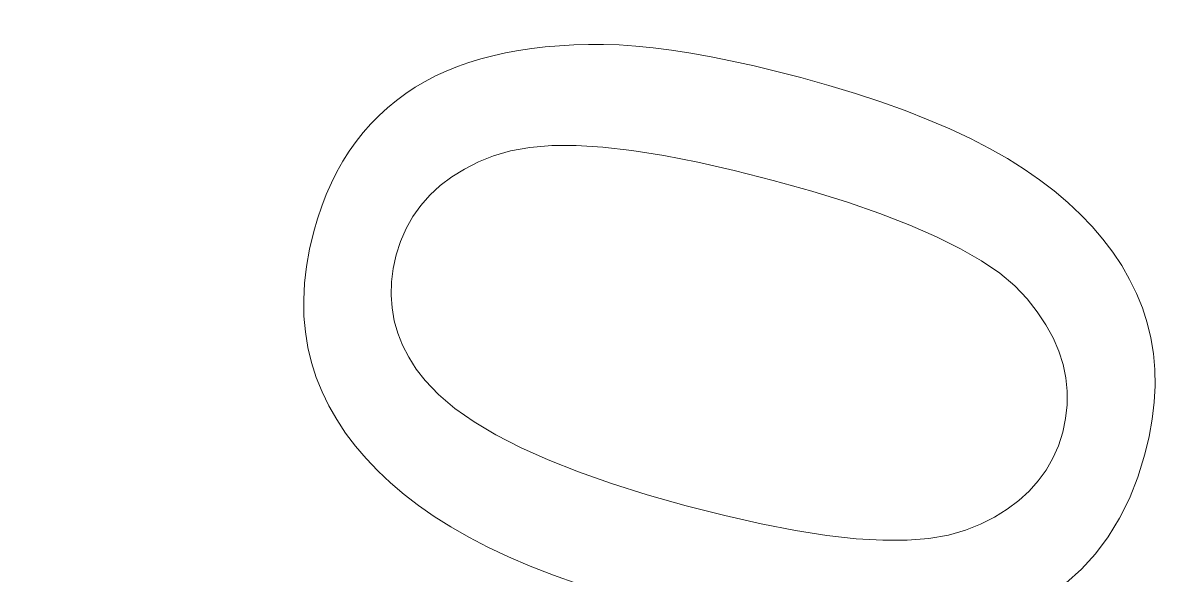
# Model space of a CAD drawing. Extents: x 23 to 587, y 4 to 413.
# Drawn here: x 221.139 to 221.817, y 315.819 to 316.147 of the extents above; entities that cross this region are included whole.
import ezdxf

# ---------------------------------------------------------------- set-up
doc = ezdxf.new("R2010")
doc.units = 0
doc.linetypes.add('DASHED', pattern=[15, 12, -3])
doc.layers.get('0').update_dxf_attribs({"lineweight": 13})

# ---------------------------------------------------------------- blocks, each defined once
blk = doc.blocks.new('BLOCK398')
at = {"color": 7, "linetype": 'DASHED', "lineweight": 13, "ltscale": 0.000416946}
blk.add_line((232.4664, -86.5052), (232.4831, -86.5037), dxfattribs=at)
at = {"color": 7, "linetype": 'DASHED', "lineweight": 13, "ltscale": 0.000426538}
blk.add_line((232.4831, -86.5037), (232.5001, -86.5028), dxfattribs=at)
at = {"color": 7, "linetype": 'DASHED', "lineweight": 13, "ltscale": 0.000436996}
blk.add_line((232.5001, -86.5028), (232.5176, -86.5022), dxfattribs=at)
at = {"color": 7, "linetype": 'DASHED', "lineweight": 13, "ltscale": 0.000446961}
blk.add_line((232.5176, -86.5022), (232.5354, -86.5022), dxfattribs=at)
at = {"color": 7, "linetype": 'DASHED', "lineweight": 13, "ltscale": 0.000465985}
blk.add_line((232.5354, -86.5022), (232.5541, -86.5028), dxfattribs=at)
at = {"color": 7, "linetype": 'DASHED', "lineweight": 13, "ltscale": 0.000493376}
blk.add_line((232.5541, -86.5028), (232.5738, -86.5041), dxfattribs=at)
at = {"color": 7, "linetype": 'DASHED', "lineweight": 13, "ltscale": 0.000374477}
blk.add_line((232.3898, -86.5194), (232.4043, -86.5156), dxfattribs=at)
at = {"color": 7, "linetype": 'DASHED', "lineweight": 13, "ltscale": 0.000381525}
blk.add_line((232.4043, -86.5156), (232.4192, -86.5123), dxfattribs=at)
at = {"color": 7, "linetype": 'DASHED', "lineweight": 13, "ltscale": 0.000389701}
blk.add_line((232.4192, -86.5123), (232.4345, -86.5095), dxfattribs=at)
at = {"color": 7, "linetype": 'DASHED', "lineweight": 13, "ltscale": 0.00039872}
blk.add_line((232.4345, -86.5095), (232.4503, -86.5071), dxfattribs=at)
at = {"color": 7, "linetype": 'DASHED', "lineweight": 13, "ltscale": 0.000407109}
blk.add_line((232.4503, -86.5071), (232.4664, -86.5052), dxfattribs=at)
at = {"color": 7, "linetype": 'DASHED', "lineweight": 13, "ltscale": 0.000521524}
blk.add_line((232.5738, -86.5041), (232.5945, -86.5061), dxfattribs=at)
at = {"color": 7, "linetype": 'DASHED', "lineweight": 13, "ltscale": 0.000550024}
blk.add_line((232.5945, -86.5061), (232.6163, -86.509), dxfattribs=at)
at = {"color": 7, "linetype": 'DASHED', "lineweight": 13, "ltscale": 0.000578958}
blk.add_line((232.6163, -86.509), (232.6392, -86.5125), dxfattribs=at)
at = {"color": 7, "linetype": 'DASHED', "lineweight": 13, "ltscale": 0.000608238}
blk.add_line((232.6392, -86.5125), (232.6632, -86.5169), dxfattribs=at)
at = {"color": 7, "linetype": 'DASHED', "lineweight": 13, "ltscale": 0.00063791}
blk.add_line((232.6632, -86.5169), (232.6882, -86.5219), dxfattribs=at)
at = {"color": 7, "linetype": 'DASHED', "lineweight": 13, "ltscale": 0.000355236}
blk.add_line((232.3489, -86.5338), (232.3621, -86.5284), dxfattribs=at)
at = {"color": 7, "linetype": 'DASHED', "lineweight": 13, "ltscale": 0.00036123}
blk.add_line((232.3621, -86.5284), (232.3757, -86.5237), dxfattribs=at)
at = {"color": 7, "linetype": 'DASHED', "lineweight": 13, "ltscale": 0.000366606}
blk.add_line((232.3757, -86.5237), (232.3898, -86.5194), dxfattribs=at)
at = {"color": 7, "linetype": 'DASHED', "lineweight": 13, "ltscale": 0.000667772}
blk.add_line((232.6882, -86.5219), (232.7142, -86.5277), dxfattribs=at)
at = {"color": 7, "linetype": 'DASHED', "lineweight": 13, "ltscale": 0.000697927}
blk.add_line((232.7142, -86.5277), (232.7414, -86.5343), dxfattribs=at)
at = {"color": 7, "linetype": 'DASHED', "lineweight": 13, "ltscale": 0.000346393}
blk.add_line((232.3239, -86.546), (232.3362, -86.5396), dxfattribs=at)
at = {"color": 7, "linetype": 'DASHED', "lineweight": 13, "ltscale": 0.000350495}
blk.add_line((232.3362, -86.5396), (232.3489, -86.5338), dxfattribs=at)
at = {"color": 7, "linetype": 'DASHED', "lineweight": 13, "ltscale": 0.000728245}
blk.add_line((232.7414, -86.5343), (232.7696, -86.5416), dxfattribs=at)
at = {"color": 7, "linetype": 'DASHED', "lineweight": 13, "ltscale": 0.000862924}
blk.add_line((232.7696, -86.5416), (232.8028, -86.5509), dxfattribs=at)
at = {"color": 7, "linetype": 'DASHED', "lineweight": 13, "ltscale": 0.000341583}
blk.add_line((232.3007, -86.5606), (232.3121, -86.553), dxfattribs=at)
at = {"color": 7, "linetype": 'DASHED', "lineweight": 13, "ltscale": 0.000343919}
blk.add_line((232.3121, -86.553), (232.3239, -86.546), dxfattribs=at)
at = {"color": 7, "linetype": 'DASHED', "lineweight": 13, "ltscale": 0.000829755}
blk.add_line((232.8028, -86.5509), (232.8346, -86.5605), dxfattribs=at)
at = {"color": 7, "linetype": 'DASHED', "lineweight": 13, "ltscale": 0.000340216}
blk.add_line((232.2792, -86.5774), (232.2897, -86.5687), dxfattribs=at)
at = {"color": 7, "linetype": 'DASHED', "lineweight": 13, "ltscale": 0.000341011}
blk.add_line((232.2897, -86.5687), (232.3007, -86.5606), dxfattribs=at)
at = {"color": 7, "linetype": 'DASHED', "lineweight": 13, "ltscale": 0.000796248}
blk.add_line((232.8346, -86.5605), (232.8648, -86.5705), dxfattribs=at)
at = {"color": 7, "linetype": 'DASHED', "lineweight": 13, "ltscale": 0.000763655}
blk.add_line((232.8648, -86.5705), (232.8936, -86.5808), dxfattribs=at)
at = {"color": 7, "linetype": 'DASHED', "lineweight": 13, "ltscale": 0.000341162}
blk.add_line((232.2691, -86.5866), (232.2792, -86.5774), dxfattribs=at)
at = {"color": 7, "linetype": 'DASHED', "lineweight": 13, "ltscale": 0.00073204}
blk.add_line((232.8936, -86.5808), (232.9208, -86.5915), dxfattribs=at)
at = {"color": 7, "linetype": 'DASHED', "lineweight": 13, "ltscale": 0.000344433}
blk.add_line((232.2504, -86.6067), (232.2595, -86.5963), dxfattribs=at)
at = {"color": 7, "linetype": 'DASHED', "lineweight": 13, "ltscale": 0.000343032}
blk.add_line((232.2595, -86.5963), (232.2691, -86.5866), dxfattribs=at)
at = {"color": 7, "linetype": 'DASHED', "lineweight": 13, "ltscale": 0.000700188}
blk.add_line((232.9208, -86.5915), (232.9466, -86.6025), dxfattribs=at)
at = {"color": 7, "linetype": 'DASHED', "lineweight": 13, "ltscale": 0.000347392}
blk.add_line((232.2418, -86.6175), (232.2504, -86.6067), dxfattribs=at)
at = {"color": 7, "linetype": 'DASHED', "lineweight": 13, "ltscale": 0.00066993}
blk.add_line((232.9466, -86.6025), (232.9709, -86.6139), dxfattribs=at)
at = {"color": 7, "linetype": 'DASHED', "lineweight": 13, "ltscale": 0.000349888}
blk.add_line((232.2337, -86.629), (232.2418, -86.6175), dxfattribs=at)
at = {"color": 7, "linetype": 'DASHED', "lineweight": 13, "ltscale": 0.000584073}
blk.add_line((232.4482, -86.6244), (232.4252, -86.6283), dxfattribs=at)
at = {"color": 7, "linetype": 'DASHED', "lineweight": 13, "ltscale": 0.000650191}
blk.add_line((232.4741, -86.6223), (232.4482, -86.6244), dxfattribs=at)
at = {"color": 7, "linetype": 'DASHED', "lineweight": 13, "ltscale": 0.000720471}
for p, q in [((232.5029, -86.6223), (232.4741, -86.6223)), ((232.9842, -86.759), (232.9592, -86.7446)), ((232.867, -87.0907), (232.8958, -87.0907))]:
    blk.add_line(p, q, dxfattribs=at)
at = {"color": 7, "linetype": 'DASHED', "lineweight": 13, "ltscale": 0.000794972}
blk.add_line((232.5347, -86.6243), (232.5029, -86.6223), dxfattribs=at)
at = {"color": 7, "linetype": 'DASHED', "lineweight": 13, "ltscale": 0.000871431}
blk.add_line((232.5693, -86.6282), (232.5347, -86.6243), dxfattribs=at)
at = {"color": 7, "linetype": 'DASHED', "lineweight": 13, "ltscale": 0.000639833}
blk.add_line((232.9709, -86.6139), (232.9936, -86.6256), dxfattribs=at)
at = {"color": 7, "linetype": 'DASHED', "lineweight": 13, "ltscale": 0.0006112}
blk.add_line((232.9936, -86.6256), (233.0149, -86.6377), dxfattribs=at)
at = {"color": 7, "linetype": 'DASHED', "lineweight": 13, "ltscale": 0.000354023}
blk.add_line((232.2261, -86.6409), (232.2337, -86.629), dxfattribs=at)
at = {"color": 7, "linetype": 'DASHED', "lineweight": 13, "ltscale": 0.000485396}
blk.add_line((232.4051, -86.6343), (232.3871, -86.6417), dxfattribs=at)
at = {"color": 7, "linetype": 'DASHED', "lineweight": 13, "ltscale": 0.000524626}
blk.add_line((232.4252, -86.6283), (232.4051, -86.6343), dxfattribs=at)
at = {"color": 7, "linetype": 'DASHED', "lineweight": 13, "ltscale": 0.000949881}
blk.add_line((232.6069, -86.6341), (232.5693, -86.6282), dxfattribs=at)
at = {"color": 7, "linetype": 'DASHED', "lineweight": 13, "ltscale": 0.00103}
blk.add_line((232.6473, -86.6419), (232.6069, -86.6341), dxfattribs=at)
at = {"color": 7, "linetype": 'DASHED', "lineweight": 13, "ltscale": 0.000583159}
blk.add_line((233.0149, -86.6377), (233.0346, -86.6501), dxfattribs=at)
at = {"color": 7, "linetype": 'DASHED', "lineweight": 13, "ltscale": 0.000359073}
blk.add_line((232.2191, -86.6535), (232.2261, -86.6409), dxfattribs=at)
at = {"color": 7, "linetype": 'DASHED', "lineweight": 13, "ltscale": 0.000444198}
blk.add_line((232.3706, -86.6501), (232.3555, -86.6594), dxfattribs=at)
at = {"color": 7, "linetype": 'DASHED', "lineweight": 13, "ltscale": 0.000463334}
blk.add_line((232.3871, -86.6417), (232.3706, -86.6501), dxfattribs=at)
at = {"color": 7, "linetype": 'DASHED', "lineweight": 13, "ltscale": 0.001111}
blk.add_line((232.6906, -86.6517), (232.6473, -86.6419), dxfattribs=at)
at = {"color": 7, "linetype": 'DASHED', "lineweight": 13, "ltscale": 0.001193}
for p, q in [((232.7369, -86.6635), (232.6906, -86.6517)), ((232.5875, -87.0367), (232.6334, -87.0496))]:
    blk.add_line(p, q, dxfattribs=at)
at = {"color": 7, "linetype": 'DASHED', "lineweight": 13, "ltscale": 0.000561443}
blk.add_line((233.0346, -86.6501), (233.0531, -86.6629), dxfattribs=at)
at = {"color": 7, "linetype": 'DASHED', "lineweight": 13, "ltscale": 0.000372094}
blk.add_line((232.2065, -86.6802), (232.2125, -86.6666), dxfattribs=at)
at = {"color": 7, "linetype": 'DASHED', "lineweight": 13, "ltscale": 0.0003659}
blk.add_line((232.2125, -86.6666), (232.2191, -86.6535), dxfattribs=at)
at = {"color": 7, "linetype": 'DASHED', "lineweight": 13, "ltscale": 0.000428616}
blk.add_line((232.3555, -86.6594), (232.3418, -86.6698), dxfattribs=at)
at = {"color": 7, "linetype": 'DASHED', "lineweight": 13, "ltscale": 0.001187}
blk.add_line((232.7826, -86.6764), (232.7369, -86.6635), dxfattribs=at)
at = {"color": 7, "linetype": 'DASHED', "lineweight": 13, "ltscale": 0.000544984}
blk.add_line((233.0531, -86.6629), (233.0704, -86.6761), dxfattribs=at)
at = {"color": 7, "linetype": 'DASHED', "lineweight": 13, "ltscale": 0.000379807}
blk.add_line((232.2011, -86.6943), (232.2065, -86.6802), dxfattribs=at)
at = {"color": 7, "linetype": 'DASHED', "lineweight": 13, "ltscale": 0.00041652}
blk.add_line((232.3418, -86.6698), (232.3295, -86.681), dxfattribs=at)
at = {"color": 7, "linetype": 'DASHED', "lineweight": 13, "ltscale": 0.001106}
blk.add_line((232.8249, -86.6895), (232.7826, -86.6764), dxfattribs=at)
at = {"color": 7, "linetype": 'DASHED', "lineweight": 13, "ltscale": 0.000529677}
blk.add_line((233.0704, -86.6761), (233.0866, -86.6898), dxfattribs=at)
at = {"color": 7, "linetype": 'DASHED', "lineweight": 13, "ltscale": 0.000405723}
blk.add_line((232.3187, -86.6933), (232.3092, -86.7065), dxfattribs=at)
at = {"color": 7, "linetype": 'DASHED', "lineweight": 13, "ltscale": 0.000409279}
blk.add_line((232.3295, -86.681), (232.3187, -86.6933), dxfattribs=at)
at = {"color": 7, "linetype": 'DASHED', "lineweight": 13, "ltscale": 0.001026}
blk.add_line((232.8636, -86.7029), (232.8249, -86.6895), dxfattribs=at)
at = {"color": 7, "linetype": 'DASHED', "lineweight": 13, "ltscale": 0.000515758}
blk.add_line((233.0866, -86.6898), (233.1016, -86.7039), dxfattribs=at)
at = {"color": 7, "linetype": 'DASHED', "lineweight": 13, "ltscale": 0.000388344}
blk.add_line((232.1961, -86.7091), (232.2011, -86.6943), dxfattribs=at)
at = {"color": 7, "linetype": 'DASHED', "lineweight": 13, "ltscale": 0.000407269}
blk.add_line((232.3092, -86.7065), (232.3012, -86.7207), dxfattribs=at)
at = {"color": 7, "linetype": 'DASHED', "lineweight": 13, "ltscale": 0.000946823}
blk.add_line((232.899, -86.7165), (232.8636, -86.7029), dxfattribs=at)
at = {"color": 7, "linetype": 'DASHED', "lineweight": 13, "ltscale": 0.000502888}
blk.add_line((233.1016, -86.7039), (233.1155, -86.7184), dxfattribs=at)
at = {"color": 7, "linetype": 'DASHED', "lineweight": 13, "ltscale": 0.00039758}
blk.add_line((232.1917, -86.7243), (232.1961, -86.7091), dxfattribs=at)
at = {"color": 7, "linetype": 'DASHED', "lineweight": 13, "ltscale": 0.000413423}
blk.add_line((232.3012, -86.7207), (232.2946, -86.7359), dxfattribs=at)
at = {"color": 7, "linetype": 'DASHED', "lineweight": 13, "ltscale": 0.000869181}
blk.add_line((232.9308, -86.7304), (232.899, -86.7165), dxfattribs=at)
at = {"color": 7, "linetype": 'DASHED', "lineweight": 13, "ltscale": 0.000492359}
blk.add_line((233.1155, -86.7184), (233.1283, -86.7334), dxfattribs=at)
at = {"color": 7, "linetype": 'DASHED', "lineweight": 13, "ltscale": 0.000536545}
blk.add_line((232.1867, -86.7452), (232.1917, -86.7243), dxfattribs=at)
at = {"color": 7, "linetype": 'DASHED', "lineweight": 13, "ltscale": 0.000793845}
blk.add_line((232.9592, -86.7446), (232.9308, -86.7304), dxfattribs=at)
at = {"color": 7, "linetype": 'DASHED', "lineweight": 13, "ltscale": 0.000483481}
blk.add_line((233.1283, -86.7334), (233.14, -86.7489), dxfattribs=at)
at = {"color": 7, "linetype": 'DASHED', "lineweight": 13, "ltscale": 0.000519911}
blk.add_line((232.183, -86.7657), (232.1867, -86.7452), dxfattribs=at)
at = {"color": 7, "linetype": 'DASHED', "lineweight": 13, "ltscale": 0.000423134}
blk.add_line((232.2946, -86.7359), (232.2895, -86.752), dxfattribs=at)
at = {"color": 7, "linetype": 'DASHED', "lineweight": 13, "ltscale": 0.000414664}
blk.add_line((232.2895, -86.752), (232.2859, -86.7682), dxfattribs=at)
at = {"color": 7, "linetype": 'DASHED', "lineweight": 13, "ltscale": 0.000650898}
blk.add_line((233.0057, -86.7737), (232.9842, -86.759), dxfattribs=at)
at = {"color": 7, "linetype": 'DASHED', "lineweight": 13, "ltscale": 0.000475645}
blk.add_line((233.14, -86.7489), (233.1505, -86.7647), dxfattribs=at)
at = {"color": 7, "linetype": 'DASHED', "lineweight": 13, "ltscale": 0.000504323}
blk.add_line((232.1807, -86.7857), (232.183, -86.7657), dxfattribs=at)
at = {"color": 7, "linetype": 'DASHED', "lineweight": 13, "ltscale": 0.000401071}
blk.add_line((232.2859, -86.7682), (232.2838, -86.7841), dxfattribs=at)
at = {"color": 7, "linetype": 'DASHED', "lineweight": 13, "ltscale": 0.000585798}
blk.add_line((233.0237, -86.7887), (233.0057, -86.7737), dxfattribs=at)
at = {"color": 7, "linetype": 'DASHED', "lineweight": 13, "ltscale": 0.00046989}
blk.add_line((233.1505, -86.7647), (233.1598, -86.781), dxfattribs=at)
at = {"color": 7, "linetype": 'DASHED', "lineweight": 13, "ltscale": 0.000491484}
blk.add_line((232.1797, -86.8054), (232.1807, -86.7857), dxfattribs=at)
at = {"color": 7, "linetype": 'DASHED', "lineweight": 13, "ltscale": 0.000390383}
blk.add_line((232.2838, -86.7841), (232.2834, -86.7997), dxfattribs=at)
at = {"color": 7, "linetype": 'DASHED', "lineweight": 13, "ltscale": 0.000526931}
blk.add_line((233.0382, -86.804), (233.0237, -86.7887), dxfattribs=at)
at = {"color": 7, "linetype": 'DASHED', "lineweight": 13, "ltscale": 0.000466591}
blk.add_line((233.1598, -86.781), (233.1681, -86.7978), dxfattribs=at)
at = {"color": 7, "linetype": 'DASHED', "lineweight": 13, "ltscale": 0.000384224}
blk.add_line((232.2834, -86.7997), (232.2845, -86.815), dxfattribs=at)
at = {"color": 7, "linetype": 'DASHED', "lineweight": 13, "ltscale": 0.000463391}
blk.add_line((233.1681, -86.7978), (233.1751, -86.8149), dxfattribs=at)
at = {"color": 7, "linetype": 'DASHED', "lineweight": 13, "ltscale": 0.000480817}
blk.add_line((232.18, -86.8246), (232.1797, -86.8054), dxfattribs=at)
at = {"color": 7, "linetype": 'DASHED', "lineweight": 13, "ltscale": 0.000381954}
blk.add_line((232.2845, -86.815), (232.2871, -86.8301), dxfattribs=at)
at = {"color": 7, "linetype": 'DASHED', "lineweight": 13, "ltscale": 0.000487666}
blk.add_line((233.0502, -86.8194), (233.0382, -86.804), dxfattribs=at)
at = {"color": 7, "linetype": 'DASHED', "lineweight": 13, "ltscale": 0.000462417}
blk.add_line((233.1751, -86.8149), (233.1808, -86.8325), dxfattribs=at)
at = {"color": 7, "linetype": 'DASHED', "lineweight": 13, "ltscale": 0.000471712}
blk.add_line((232.1816, -86.8434), (232.18, -86.8246), dxfattribs=at)
at = {"color": 7, "linetype": 'DASHED', "lineweight": 13, "ltscale": 0.000464798}
blk.add_line((233.0605, -86.8349), (233.0502, -86.8194), dxfattribs=at)
at = {"color": 7, "linetype": 'DASHED', "lineweight": 13, "ltscale": 0.000383231}
blk.add_line((232.2871, -86.8301), (232.2913, -86.8448), dxfattribs=at)
at = {"color": 7, "linetype": 'DASHED', "lineweight": 13, "ltscale": 0.000444929}
blk.add_line((233.069, -86.8505), (233.0605, -86.8349), dxfattribs=at)
at = {"color": 7, "linetype": 'DASHED', "lineweight": 13, "ltscale": 0.000463601}
blk.add_line((233.1808, -86.8325), (233.1851, -86.8506), dxfattribs=at)
at = {"color": 7, "linetype": 'DASHED', "lineweight": 13, "ltscale": 0.000465811}
blk.add_line((232.1846, -86.8618), (232.1816, -86.8434), dxfattribs=at)
at = {"color": 7, "linetype": 'DASHED', "lineweight": 13, "ltscale": 0.000389501}
blk.add_line((232.2913, -86.8448), (232.2971, -86.8593), dxfattribs=at)
at = {"color": 7, "linetype": 'DASHED', "lineweight": 13, "ltscale": 0.000428234}
blk.add_line((233.0758, -86.8662), (233.069, -86.8505), dxfattribs=at)
at = {"color": 7, "linetype": 'DASHED', "lineweight": 13, "ltscale": 0.000466967}
blk.add_line((233.1851, -86.8506), (233.1881, -86.869), dxfattribs=at)
at = {"color": 7, "linetype": 'DASHED', "lineweight": 13, "ltscale": 0.000461534}
blk.add_line((232.1889, -86.8797), (232.1846, -86.8618), dxfattribs=at)
at = {"color": 7, "linetype": 'DASHED', "lineweight": 13, "ltscale": 0.000399114}
blk.add_line((232.2971, -86.8593), (232.3044, -86.8735), dxfattribs=at)
at = {"color": 7, "linetype": 'DASHED', "lineweight": 13, "ltscale": 0.00041501}
blk.add_line((233.0809, -86.882), (233.0758, -86.8662), dxfattribs=at)
at = {"color": 7, "linetype": 'DASHED', "lineweight": 13, "ltscale": 0.000473425}
blk.add_line((233.1881, -86.869), (233.1898, -86.8879), dxfattribs=at)
at = {"color": 7, "linetype": 'DASHED', "lineweight": 13, "ltscale": 0.000461556}
blk.add_line((232.1945, -86.8973), (232.1889, -86.8797), dxfattribs=at)
at = {"color": 7, "linetype": 'DASHED', "lineweight": 13, "ltscale": 0.000412056}
blk.add_line((232.3044, -86.8735), (232.3133, -86.8874), dxfattribs=at)
at = {"color": 7, "linetype": 'DASHED', "lineweight": 13, "ltscale": 0.000406549}
blk.add_line((233.0842, -86.8979), (233.0809, -86.882), dxfattribs=at)
at = {"color": 7, "linetype": 'DASHED', "lineweight": 13, "ltscale": 0.000461888}
blk.add_line((232.2015, -86.9144), (232.1945, -86.8973), dxfattribs=at)
at = {"color": 7, "linetype": 'DASHED', "lineweight": 13, "ltscale": 0.000428799}
blk.add_line((232.3133, -86.8874), (232.3237, -86.901), dxfattribs=at)
at = {"color": 7, "linetype": 'DASHED', "lineweight": 13, "ltscale": 0.000482472}
blk.add_line((233.1898, -86.8879), (233.1901, -86.9072), dxfattribs=at)
at = {"color": 7, "linetype": 'DASHED', "lineweight": 13, "ltscale": 0.000579963}
blk.add_line((232.3237, -86.901), (232.3398, -86.9177), dxfattribs=at)
at = {"color": 7, "linetype": 'DASHED', "lineweight": 13, "ltscale": 0.000401819}
blk.add_line((233.0859, -86.9139), (233.0842, -86.8979), dxfattribs=at)
at = {"color": 7, "linetype": 'DASHED', "lineweight": 13, "ltscale": 0.00049389}
blk.add_line((233.1901, -86.9072), (233.1891, -86.9269), dxfattribs=at)
at = {"color": 7, "linetype": 'DASHED', "lineweight": 13, "ltscale": 0.000465587}
blk.add_line((232.2096, -86.9312), (232.2015, -86.9144), dxfattribs=at)
at = {"color": 7, "linetype": 'DASHED', "lineweight": 13, "ltscale": 0.000633775}
blk.add_line((232.3398, -86.9177), (232.3591, -86.9341), dxfattribs=at)
at = {"color": 7, "linetype": 'DASHED', "lineweight": 13, "ltscale": 0.000403054}
blk.add_line((233.0858, -86.93), (233.0859, -86.9139), dxfattribs=at)
at = {"color": 7, "linetype": 'DASHED', "lineweight": 13, "ltscale": 0.000469365}
blk.add_line((232.219, -86.9475), (232.2096, -86.9312), dxfattribs=at)
at = {"color": 7, "linetype": 'DASHED', "lineweight": 13, "ltscale": 0.000692353}
blk.add_line((232.3591, -86.9341), (232.3818, -86.95), dxfattribs=at)
at = {"color": 7, "linetype": 'DASHED', "lineweight": 13, "ltscale": 0.000406715}
blk.add_line((233.084, -86.9462), (233.0858, -86.93), dxfattribs=at)
at = {"color": 7, "linetype": 'DASHED', "lineweight": 13, "ltscale": 0.000507395}
blk.add_line((233.1891, -86.9269), (233.1867, -86.9471), dxfattribs=at)
at = {"color": 7, "linetype": 'DASHED', "lineweight": 13, "ltscale": 0.000475282}
blk.add_line((232.2294, -86.9634), (232.219, -86.9475), dxfattribs=at)
at = {"color": 7, "linetype": 'DASHED', "lineweight": 13, "ltscale": 0.000756627}
blk.add_line((232.3818, -86.95), (232.4078, -86.9655), dxfattribs=at)
at = {"color": 7, "linetype": 'DASHED', "lineweight": 13, "ltscale": 0.000417066}
blk.add_line((233.0805, -86.9625), (233.084, -86.9462), dxfattribs=at)
at = {"color": 7, "linetype": 'DASHED', "lineweight": 13, "ltscale": 0.00052295}
blk.add_line((233.1867, -86.9471), (233.183, -86.9676), dxfattribs=at)
at = {"color": 7, "linetype": 'DASHED', "lineweight": 13, "ltscale": 0.000482595}
blk.add_line((232.241, -86.9788), (232.2294, -86.9634), dxfattribs=at)
at = {"color": 7, "linetype": 'DASHED', "lineweight": 13, "ltscale": 0.000416292}
blk.add_line((233.0754, -86.9784), (233.0805, -86.9625), dxfattribs=at)
at = {"color": 7, "linetype": 'DASHED', "lineweight": 13, "ltscale": 0.000491832}
blk.add_line((232.2537, -86.9938), (232.241, -86.9788), dxfattribs=at)
at = {"color": 7, "linetype": 'DASHED', "lineweight": 13, "ltscale": 0.00082424}
blk.add_line((232.4078, -86.9655), (232.4371, -86.9806), dxfattribs=at)
at = {"color": 7, "linetype": 'DASHED', "lineweight": 13, "ltscale": 0.000407421}
blk.add_line((233.0689, -86.9933), (233.0754, -86.9784), dxfattribs=at)
at = {"color": 7, "linetype": 'DASHED', "lineweight": 13, "ltscale": 0.000539605}
blk.add_line((233.183, -86.9676), (233.178, -86.9886), dxfattribs=at)
at = {"color": 7, "linetype": 'DASHED', "lineweight": 13, "ltscale": 0.000894177}
blk.add_line((232.4371, -86.9806), (232.4697, -86.9952), dxfattribs=at)
at = {"color": 7, "linetype": 'DASHED', "lineweight": 13, "ltscale": 0.000707725}
blk.add_line((233.178, -86.9886), (233.1697, -87.0157), dxfattribs=at)
at = {"color": 7, "linetype": 'DASHED', "lineweight": 13, "ltscale": 0.00050336}
blk.add_line((232.2676, -87.0084), (232.2537, -86.9938), dxfattribs=at)
at = {"color": 7, "linetype": 'DASHED', "lineweight": 13, "ltscale": 0.000966591}
blk.add_line((232.4697, -86.9952), (232.5057, -87.0095), dxfattribs=at)
at = {"color": 7, "linetype": 'DASHED', "lineweight": 13, "ltscale": 0.000402209}
blk.add_line((233.0609, -87.0073), (233.0689, -86.9933), dxfattribs=at)
at = {"color": 7, "linetype": 'DASHED', "lineweight": 13, "ltscale": 0.00051543}
blk.add_line((232.2826, -87.0225), (232.2676, -87.0084), dxfattribs=at)
at = {"color": 7, "linetype": 'DASHED', "lineweight": 13, "ltscale": 0.001041}
blk.add_line((232.5057, -87.0095), (232.5449, -87.0233), dxfattribs=at)
at = {"color": 7, "linetype": 'DASHED', "lineweight": 13, "ltscale": 0.0004023}
blk.add_line((233.0515, -87.0203), (233.0609, -87.0073), dxfattribs=at)
at = {"color": 7, "linetype": 'DASHED', "lineweight": 13, "ltscale": 0.000681185}
blk.add_line((233.1697, -87.0157), (233.1597, -87.041), dxfattribs=at)
at = {"color": 7, "linetype": 'DASHED', "lineweight": 13, "ltscale": 0.000530001}
blk.add_line((232.2988, -87.0363), (232.2826, -87.0225), dxfattribs=at)
at = {"color": 7, "linetype": 'DASHED', "lineweight": 13, "ltscale": 0.001116}
blk.add_line((232.5449, -87.0233), (232.5875, -87.0367), dxfattribs=at)
at = {"color": 7, "linetype": 'DASHED', "lineweight": 13, "ltscale": 0.00041459}
blk.add_line((233.0284, -87.0436), (233.0407, -87.0324), dxfattribs=at)
at = {"color": 7, "linetype": 'DASHED', "lineweight": 13, "ltscale": 0.000406187}
blk.add_line((233.0407, -87.0324), (233.0515, -87.0203), dxfattribs=at)
at = {"color": 7, "linetype": 'DASHED', "lineweight": 13, "ltscale": 0.00054521}
blk.add_line((232.3161, -87.0495), (232.2988, -87.0363), dxfattribs=at)
at = {"color": 7, "linetype": 'DASHED', "lineweight": 13, "ltscale": 0.000427521}
blk.add_line((233.0147, -87.0538), (233.0284, -87.0436), dxfattribs=at)
at = {"color": 7, "linetype": 'DASHED', "lineweight": 13, "ltscale": 0.000658352}
blk.add_line((233.1597, -87.041), (233.148, -87.0646), dxfattribs=at)
at = {"color": 7, "linetype": 'DASHED', "lineweight": 13, "ltscale": 0.000561353}
blk.add_line((232.3345, -87.0624), (232.3161, -87.0495), dxfattribs=at)
at = {"color": 7, "linetype": 'DASHED', "lineweight": 13, "ltscale": 0.00119}
blk.add_line((232.6334, -87.0496), (232.6796, -87.0614), dxfattribs=at)
at = {"color": 7, "linetype": 'DASHED', "lineweight": 13, "ltscale": 0.000444136}
blk.add_line((232.9995, -87.0631), (233.0147, -87.0538), dxfattribs=at)
at = {"color": 7, "linetype": 'DASHED', "lineweight": 13, "ltscale": 0.00058458}
blk.add_line((232.3542, -87.0749), (232.3345, -87.0624), dxfattribs=at)
at = {"color": 7, "linetype": 'DASHED', "lineweight": 13, "ltscale": 0.001108}
blk.add_line((232.6796, -87.0614), (232.7228, -87.0712), dxfattribs=at)
at = {"color": 7, "linetype": 'DASHED', "lineweight": 13, "ltscale": 0.001028}
blk.add_line((232.7228, -87.0712), (232.7632, -87.079), dxfattribs=at)
at = {"color": 7, "linetype": 'DASHED', "lineweight": 13, "ltscale": 0.000486471}
blk.add_line((232.965, -87.0788), (232.983, -87.0714), dxfattribs=at)
at = {"color": 7, "linetype": 'DASHED', "lineweight": 13, "ltscale": 0.000463658}
blk.add_line((232.983, -87.0714), (232.9995, -87.0631), dxfattribs=at)
at = {"color": 7, "linetype": 'DASHED', "lineweight": 13, "ltscale": 0.000640429}
blk.add_line((233.148, -87.0646), (233.1346, -87.0865), dxfattribs=at)
at = {"color": 7, "linetype": 'DASHED', "lineweight": 13, "ltscale": 0.00061231}
blk.add_line((232.3755, -87.087), (232.3542, -87.0749), dxfattribs=at)
at = {"color": 7, "linetype": 'DASHED', "lineweight": 13, "ltscale": 0.000641849}
blk.add_line((232.3983, -87.0988), (232.3755, -87.087), dxfattribs=at)
at = {"color": 7, "linetype": 'DASHED', "lineweight": 13, "ltscale": 0.000948364}
blk.add_line((232.7632, -87.079), (232.8007, -87.0849), dxfattribs=at)
at = {"color": 7, "linetype": 'DASHED', "lineweight": 13, "ltscale": 0.000870319}
blk.add_line((232.8007, -87.0849), (232.8352, -87.0888), dxfattribs=at)
at = {"color": 7, "linetype": 'DASHED', "lineweight": 13, "ltscale": 0.000584754}
blk.add_line((232.9217, -87.0887), (232.9448, -87.0847), dxfattribs=at)
at = {"color": 7, "linetype": 'DASHED', "lineweight": 13, "ltscale": 0.000525607}
blk.add_line((232.9448, -87.0847), (232.965, -87.0788), dxfattribs=at)
at = {"color": 7, "linetype": 'DASHED', "lineweight": 13, "ltscale": 0.000628467}
blk.add_line((233.1346, -87.0865), (233.1196, -87.1066), dxfattribs=at)
at = {"color": 7, "linetype": 'DASHED', "lineweight": 13, "ltscale": 0.000672463}
blk.add_line((232.4227, -87.1102), (232.3983, -87.0988), dxfattribs=at)
at = {"color": 7, "linetype": 'DASHED', "lineweight": 13, "ltscale": 0.000794188}
blk.add_line((232.8352, -87.0888), (232.867, -87.0907), dxfattribs=at)
at = {"color": 7, "linetype": 'DASHED', "lineweight": 13, "ltscale": 0.000650921}
blk.add_line((232.8958, -87.0907), (232.9217, -87.0887), dxfattribs=at)
at = {"color": 7, "linetype": 'DASHED', "lineweight": 13, "ltscale": 0.000703313}
blk.add_line((232.4486, -87.1213), (232.4227, -87.1102), dxfattribs=at)
at = {"color": 7, "linetype": 'DASHED', "lineweight": 13, "ltscale": 0.000621726}
blk.add_line((233.1196, -87.1066), (233.1028, -87.125), dxfattribs=at)
at = {"color": 7, "linetype": 'DASHED', "lineweight": 13, "ltscale": 0.000735903}
blk.add_line((232.476, -87.132), (232.4486, -87.1213), dxfattribs=at)
at = {"color": 7, "linetype": 'DASHED', "lineweight": 13, "ltscale": 0.000620481}
blk.add_line((233.1028, -87.125), (233.0844, -87.1417), dxfattribs=at)
at = {"color": 7, "linetype": 'DASHED', "lineweight": 13, "ltscale": 0.000768302}
blk.add_line((232.5049, -87.1424), (232.476, -87.132), dxfattribs=at)
at = {"color": 7, "linetype": 'DASHED', "lineweight": 13}
blk.add_arc((230.39, -92.9809), 10.5, 135, 315, dxfattribs=at)

msp = doc.modelspace()

# ---------------------------------------------------------------- block references
at = {"lineweight": 0, "xscale": 0.5, "yscale": 0.5, "zscale": 0.5}
msp.add_blockref('BLOCK398', (105.21587, 359.38496), dxfattribs=at)

doc.saveas('drawing.dxf')
